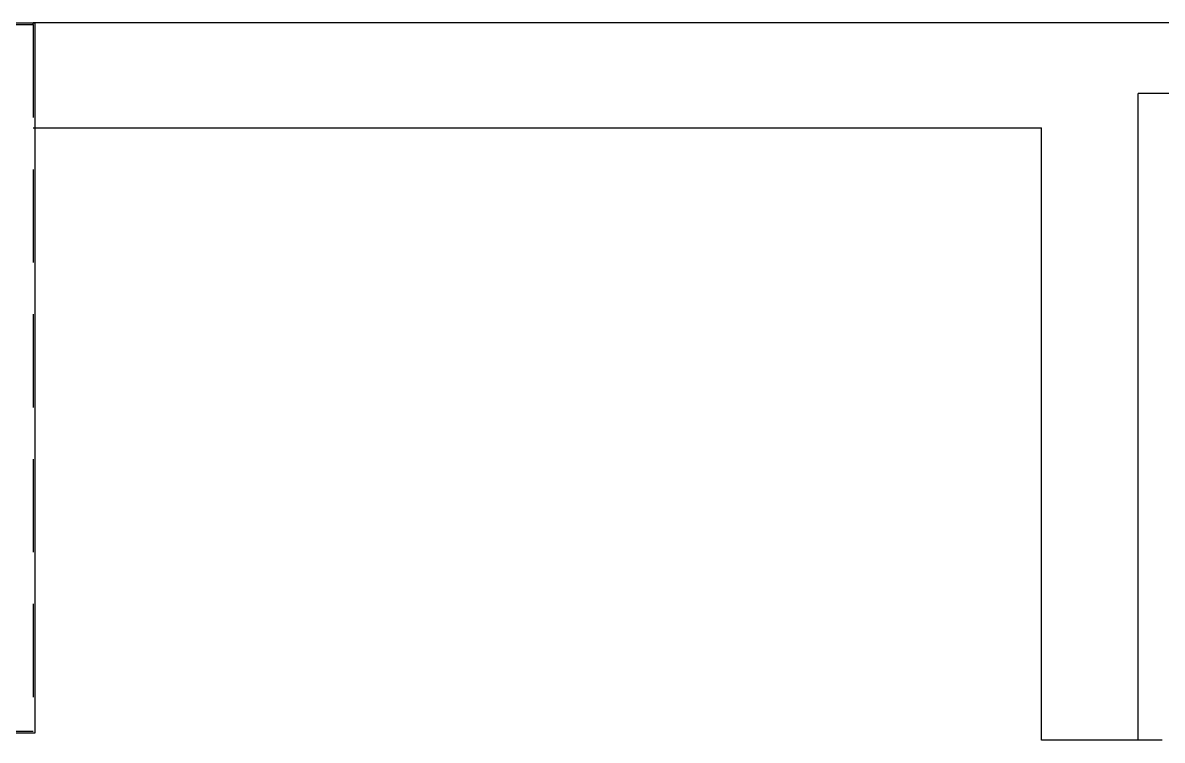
# Model space of a CAD drawing. Header units: millimetres. Extents: x -95754 to 183257, y 26770 to 150605.
# Drawn here: x 153243 to 159854, y 100255 to 104415 of the extents above; entities that cross this region are included whole.
import ezdxf

# ---------------------------------------------------------------- set-up
doc = ezdxf.new("R2010")
doc.units = ezdxf.units.MM
doc.header["$LTSCALE"] = 300
doc.linetypes.add('HID', pattern=[2.8, 1.8, -1])
doc.layers.add('A-ELE', color=7, linetype='Continuous')
doc.layers.add('A-HAT', color=251, linetype='Continuous')
doc.layers.add('NOPLOT', color=191, linetype='Continuous', plot=False)

msp = doc.modelspace()

# ---------------------------------------------------------------- linework, layer by layer
at = {"layer": 'A-ELE', "transparency": 33554687}
msp.add_line((153303.571, 104405.018), (153303.571, 104415.018), dxfattribs=at)
at = {"layer": 'A-ELE', "transparency": 33554687, "elevation": 0}
msp.add_lwpolyline([(146193.571, 100295.018), (146193.571, 104415.018), (153313.571, 104415.018), (153313.571, 100295.018)], close=True, dxfattribs=at)
at = {"layer": 'A-HAT', "ltscale": 10, "transparency": 33554687}
for p, q in [((159713.571, 104415.018), (153303.571, 104415.018)), ((166743.571, 104415.018), (159713.571, 104415.018)), ((167153.571, 104005.018), (159713.571, 104005.018)), ((159713.571, 100255.017), (159713.571, 104005.018)), ((153303.571, 103805.018), (159153.571, 103805.018)), ((159153.571, 100255.017), (159153.571, 103805.018))]:
    msp.add_line(p, q, dxfattribs=at)
at = {"layer": 'A-HAT', "ltscale": 10, "transparency": 33554687, "elevation": 0}
msp.add_lwpolyline([(159853.571, 100255.017), (159153.571, 100255.017)], dxfattribs=at)
at = {"layer": 'NOPLOT', "linetype": 'HID', "transparency": 33554687, "elevation": 0}
msp.add_lwpolyline([(146203.569, 104405.018), (153303.572, 104405.018), (153303.572, 100305.018), (146203.569, 100305.018)], close=True, dxfattribs=at)

doc.saveas('drawing.dxf')
